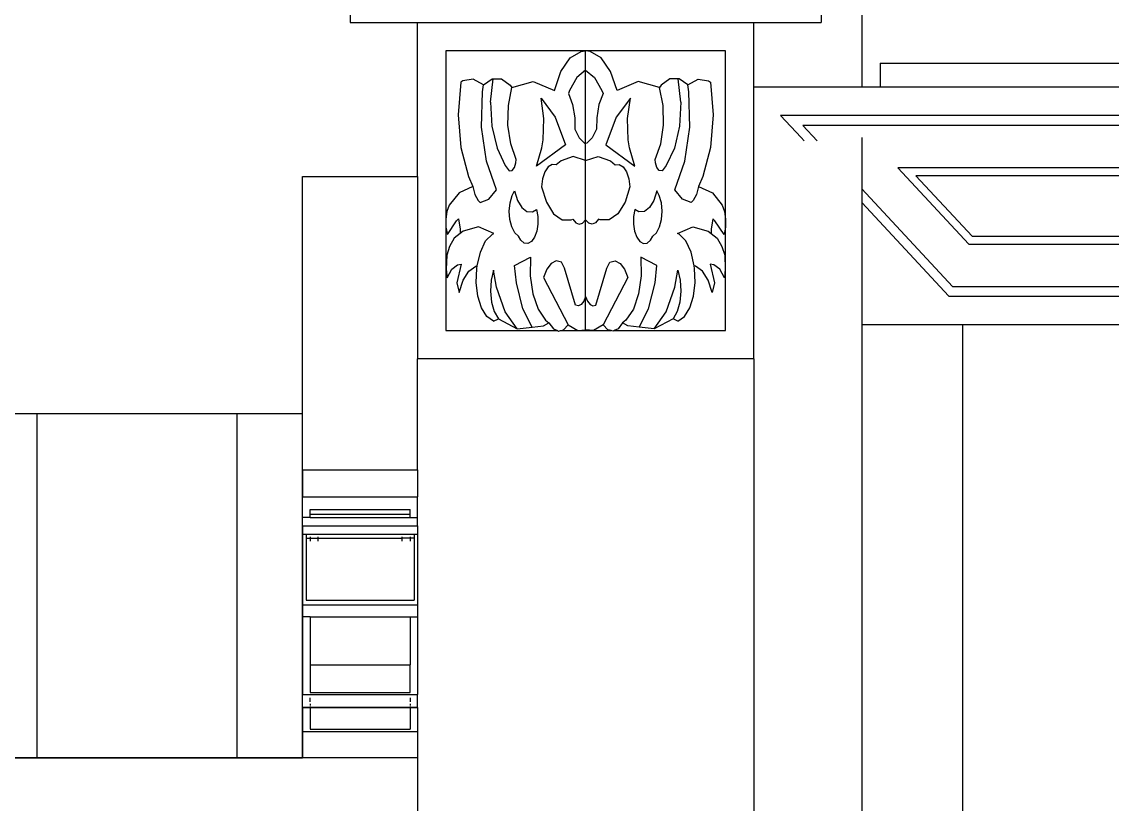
# Model space of a CAD drawing. Extents: x -24961 to 905641, y -154323 to 635957.
# Drawn here: x 430658 to 431954, y -111604 to -110673 of the extents above; entities that cross this region are included whole.
import ezdxf

# ---------------------------------------------------------------- set-up
doc = ezdxf.new("R2010")
doc.units = 0
doc.header["$LTSCALE"] = 1000
doc.header["$MEASUREMENT"] = 0
for name, color, linetype in [('SPACE', 7, 'Continuous'), ('WALL', 9, 'Continuous'), ('窗', 154, 'Continuous')]:
    doc.layers.add(name, color=color, linetype=linetype)

msp = doc.modelspace()

# ---------------------------------------------------------------- hatches: boundary and pattern name
at = {"layer": 'WALL'}
h = msp.add_hatch(dxfattribs=at)
h.set_pattern_fill('ANSI31', color=251, scale=150, angle=45)
h.set_pattern_definition([(90, (255564.15, 453306.1), (-238.125, 4e-14), [])])
h.paths.add_polyline_path([(405628.2, -102780.8), (405628.2, -102691.8), (405628.2, -102642.8), (405628.2, -102579.1), (405628.2, -102504.8), (405628.2, -102424.5), (405628.2, -102337.4), (405628.2, -102284.9), (405578.2, -102284.9), (405321.7, -102284.9), (405171.7, -102284.9), (404915.2, -102284.9), (404765.2, -102284.9), (404508.7, -102284.9), (404358.7, -102284.9), (404102.2, -102284.9), (403952.2, -102284.9), (403695.6, -102284.9), (403545.6, -102284.9), (403289.1, -102284.9), (403139.1, -102284.9), (402882.6, -102284.9), (402732.6, -102284.9), (402476.1, -102284.9), (402326.1, -102284.9), (402069.5, -102284.9), (401919.5, -102284.9), (401663, -102284.9), (401513, -102284.9), (401256.5, -102284.9), (401106.5, -102284.9), (400850, -102284.9), (400700, -102284.9), (400443.5, -102284.9), (400293.5, -102284.9), (400036.9, -102284.9), (399886.9, -102284.9), (399630.4, -102284.9), (399480.4, -102284.9), (399223.9, -102284.9), (399073.9, -102284.9), (398817.4, -102284.9), (398667.4, -102284.9), (398410.8, -102284.9), (398260.8, -102284.9), (398004.3, -102284.9), (397854.3, -102284.9), (397597.8, -102284.9), (397447.8, -102284.9), (397191.3, -102284.9), (397041.3, -102284.9), (396784.8, -102284.9), (396634.8, -102284.9), (396378.2, -102284.9), (396228.2, -102284.9), (396228.2, -102693.3), (396228.2, -102762.4), (396228.2, -102793.4), (396228.2, -102849.4), (396228.2, -102924.8), (396228.2, -103011.9), (396228.2, -103092.2), (396228.2, -103166.5), (396228.2, -103230.2), (396228.2, -103279.3), (396228.2, -103368.2), (396228.2, -103571.9), (405628.2, -103571.9)])
h.paths.add_polyline_path([(431128.2, -102780.8), (431128.2, -102691.8), (431128.2, -102642.8), (431128.2, -102579.1), (431128.2, -102504.8), (431128.2, -102424.5), (431128.2, -102337.4), (431128.2, -102284.5), (430978.2, -102284.5), (430629.2, -102284.5), (430479.2, -102284.5), (430130.2, -102284.5), (429980.2, -102284.5), (429631.2, -102284.5), (429481.2, -102284.5), (429132.2, -102284.5), (428982.2, -102284.5), (428633.2, -102284.5), (428483.2, -102284.5), (428134.2, -102284.5), (427984.2, -102284.5), (427635.2, -102284.5), (427485.2, -102284.5), (427136.2, -102284.5), (426986.2, -102284.5), (426637.2, -102284.5), (426487.2, -102284.5), (426138.2, -102284.5), (425988.2, -102284.5), (425639.2, -102284.5), (425489.2, -102284.5), (425140.2, -102284.5), (424990.2, -102284.5), (424641.2, -102284.5), (424491.2, -102284.5), (424142.2, -102284.5), (423992.2, -102284.5), (423643.2, -102284.5), (423493.2, -102284.5), (423144.2, -102284.5), (422994.2, -102284.5), (422645.2, -102284.5), (422495.2, -102284.5), (422146.2, -102284.5), (421996.2, -102284.5), (421647.2, -102284.5), (421497.2, -102284.5), (421148.2, -102284.5), (420998.2, -102284.5), (420649.2, -102284.5), (420499.2, -102284.5), (420150.2, -102284.5), (420000.2, -102284.5), (419651.2, -102284.5), (419501.2, -102284.5), (419152.2, -102284.5), (419002.2, -102284.5), (418653.2, -102284.5), (418503.2, -102284.5), (418154.2, -102284.5), (418004.2, -102284.5), (417655.2, -102284.5), (417505.2, -102284.5), (417156.2, -102284.5), (417006.2, -102284.5), (416657.2, -102284.5), (416507.2, -102284.5), (416158.2, -102284.5), (416008.2, -102284.5), (415659.2, -102284.5), (415509.2, -102284.5), (415160.2, -102284.5), (415010.2, -102284.5), (414661.2, -102284.5), (414511.2, -102284.5), (414162.2, -102284.5), (414012.2, -102284.5), (413663.2, -102284.5), (413513.2, -102284.5), (413164.2, -102284.5), (413014.2, -102284.5), (412665.2, -102284.5), (412515.2, -102284.5), (412166.2, -102284.5), (412016.2, -102284.5), (411667.2, -102284.5), (411517.2, -102284.5), (411168.2, -102284.5), (411018.2, -102284.5), (410669.2, -102284.5), (410519.2, -102284.5), (410170.2, -102284.5), (410020.2, -102284.5), (409671.2, -102284.5), (409521.2, -102284.5), (409172.2, -102284.5), (409022.2, -102284.5), (408673.2, -102284.5), (408523.2, -102284.5), (408174.2, -102284.5), (408024.2, -102284.5), (407675.2, -102284.5), (407525.2, -102284.5), (407176.2, -102284.5), (407026.2, -102284.5), (406677.2, -102284.5), (406527.2, -102284.5), (406178.2, -102284.5), (406028.2, -102284.5), (406028.2, -102337.4), (406028.2, -102424.5), (406028.2, -102504.8), (406028.2, -102579.1), (406028.2, -102642.8), (406028.2, -102691.8), (406028.2, -102780.8), (406028.2, -103335.4), (431128.2, -103335.4)])
h.paths.add_polyline_path([(437828.2, -103011.9), (437828.2, -102924.8), (437828.2, -102849.4), (437828.2, -102793.4), (437828.2, -102762.4), (437828.2, -102693.3), (437828.2, -102284.9), (437678.2, -102284.9), (437418.2, -102284.9), (437268.2, -102284.9), (437008.2, -102284.9), (436858.2, -102284.9), (436598.2, -102284.9), (436448.2, -102284.9), (436188.2, -102284.9), (436038.2, -102284.9), (435778.2, -102284.9), (435628.2, -102284.9), (435368.2, -102284.9), (435218.2, -102284.9), (434958.2, -102284.9), (434808.2, -102284.9), (434548.2, -102284.9), (434398.2, -102284.9), (434138.2, -102284.9), (433988.2, -102284.9), (433728.2, -102284.9), (433578.2, -102284.9), (433318.2, -102284.9), (433168.2, -102284.9), (432908.2, -102284.9), (432758.2, -102284.9), (432498.2, -102284.9), (432348.2, -102284.9), (432088.2, -102284.9), (431938.2, -102284.9), (431678.2, -102284.9), (431528.2, -102284.9), (431528.2, -102337.4), (431528.2, -102424.5), (431528.2, -102504.8), (431528.2, -102579.1), (431528.2, -102642.8), (431528.2, -102691.8), (431528.2, -102780.8), (431528.2, -103571.9), (437828.2, -103571.9), (437828.2, -103368.2), (437828.2, -103279.3), (437828.2, -103230.2), (437828.2, -103166.5), (437828.2, -103092.2)])
h.paths.add_polyline_path([(405610.6, -110854.4), (395817.7, -110854.4), (395722.7, -110854.4), (395712.3, -110859.6), (393422.4, -112004.5), (393688.7, -112004.5), (405610.6, -112004.5), (405610.6, -111973.2), (405610.6, -111944.4), (405610.6, -111836.8), (405610.6, -111738.4), (405610.6, -111718.8), (405610.6, -111694), (405610.6, -111662)])
h.paths.add_polyline_path([(438799.8, -111087.4), (438691.2, -111033.1), (431656.4, -111033.1), (431656.4, -111662), (431656.4, -111694), (431656.4, -111718.8), (431656.4, -111728.3), (431656.4, -111738.4), (431656.4, -111822.3), (431656.4, -111836.8), (431656.4, -111929), (431656.4, -111944.4), (431656.4, -111973.2), (431656.4, -112004.5), (440367.8, -112004.5), (440634, -112004.5)])
h = msp.add_hatch(dxfattribs=at)
h.set_pattern_fill('ANSI31', color=251, scale=150, angle=45)
h.set_pattern_definition([(90, (635939.46, 700114.28), (-238.125, 4e-14), [])])
h.paths.add_polyline_path([(406164.8, -111548.5), (430991.7, -111548.5), (430991.7, -111139.4), (406164.8, -111139.4)])

# ---------------------------------------------------------------- linework, layer by layer
for p, q in [((431656.4, -110622.8), (431656.4, -110750.6)), ((431048.2, -110634), (431048.2, -110673.8)), ((431608.2, -110634), (431608.2, -110673.8)), ((431048.2, -110673.8), (431128.2, -110673.8)), ((431128.2, -110856.9), (431128.2, -110673.8)), ((431128.2, -110673.8), (431528.2, -110673.8)), ((431528.2, -110673.8), (431608.2, -110673.8)), ((431528.2, -110750.6), (431528.2, -110673.8)), ((431161.9, -110707.4), (431161.9, -110907.6)), ((431328.2, -110707.4), (431161.9, -110707.4)), ((431309.8, -110715.8), (431322.8, -110708)), ((431322.8, -110708), (431328.2, -110707.4)), ((431333.7, -110708), (431328.2, -110707.4)), ((431328.2, -110730.5), (431328.2, -110707.4)), ((431494.6, -110707.4), (431328.2, -110707.4)), ((431346.7, -110715.8), (431333.7, -110708)), ((431494.6, -110907.6), (431494.6, -110707.4)), ((431298.8, -110731.9), (431309.8, -110715.8)), ((431357.7, -110731.9), (431346.7, -110715.8)), ((431678.2, -110721.9), (431678.2, -110750.6)), ((431291, -110754.7), (431298.8, -110731.9)), ((431328.2, -110730.5), (431317.6, -110739.2)), ((431328.2, -110730.5), (431338.8, -110739.2)), ((431328.2, -110817.8), (431328.2, -110730.5)), ((431365.5, -110754.7), (431357.7, -110731.9)), ((431179.7, -110744.7), (431176.5, -110783.5)), ((431182.2, -110743.2), (431179.7, -110744.7)), ((431194.6, -110741.1), (431182.2, -110743.2)), ((431206.7, -110748), (431194.6, -110741.1)), ((431205.7, -110756.2), (431206.7, -110748)), ((431206.7, -110748), (431217.1, -110740.5)), ((431215.2, -110768.4), (431218.2, -110740.5)), ((431217.1, -110740.5), (431218.2, -110740.5)), ((431218.2, -110740.5), (431228.1, -110740.6)), ((431228.1, -110740.6), (431238.5, -110748.4)), ((431238.5, -110748.4), (431240.4, -110750.8)), ((431240.4, -110750.8), (431265.8, -110743.8)), ((431265.8, -110743.8), (431291, -110754.7)), ((431317.6, -110739.2), (431309, -110754.5)), ((431338.8, -110739.2), (431347.5, -110754.5)), ((431390.6, -110743.8), (431365.5, -110754.7)), ((431416.1, -110750.8), (431390.6, -110743.8)), ((431418, -110748.4), (431416.1, -110750.8)), ((431428.3, -110740.6), (431418, -110748.4)), ((431438.3, -110740.5), (431428.3, -110740.6)), ((431441.3, -110768.4), (431438.3, -110740.5)), ((431439.4, -110740.5), (431438.3, -110740.5)), ((431449.8, -110748), (431439.4, -110740.5)), ((431449.8, -110748), (431461.8, -110741.1)), ((431450.8, -110756.2), (431449.8, -110748)), ((431461.8, -110741.1), (431474.3, -110743.2)), ((431474.3, -110743.2), (431476.7, -110744.7)), ((431476.7, -110744.7), (431480, -110783.5)), ((431204.5, -110798.2), (431205.7, -110756.2)), ((431236.3, -110772.5), (431240.4, -110750.8)), ((431309, -110754.5), (431307.6, -110758.2)), ((431307.6, -110758.2), (431312.6, -110771.3)), ((431348.9, -110758.2), (431343.9, -110771.3)), ((431347.5, -110754.5), (431348.9, -110758.2)), ((431420.2, -110772.5), (431416.1, -110750.8)), ((431452, -110798.2), (431450.8, -110756.2)), ((431656.4, -110750.6), (431528.2, -110750.6)), ((431528.2, -110810.6), (431528.2, -110750.6)), ((431678.2, -110750.6), (431656.4, -110750.6)), ((432678.2, -110750.6), (431678.2, -110750.6)), ((431215.2, -110768.4), (431216.7, -110797.1)), ((431235.8, -110795.7), (431236.3, -110772.5)), ((431278.4, -110787.9), (431275.1, -110763.5)), ((431275.1, -110763.5), (431292.1, -110786.3)), ((431312.6, -110771.3), (431315.2, -110787.2)), ((431343.9, -110771.3), (431341.3, -110787.2)), ((431381.4, -110763.5), (431364.4, -110786.3)), ((431378, -110787.9), (431381.4, -110763.5)), ((431420.6, -110795.7), (431420.2, -110772.5)), ((431441.3, -110768.4), (431439.7, -110797.1)), ((431176.5, -110783.5), (431179.7, -110822.4)), ((431277.7, -110813.2), (431278.4, -110787.9)), ((431292.1, -110786.3), (431304.4, -110819.2)), ((431315.2, -110787.2), (431315.4, -110800.5)), ((431341.3, -110787.2), (431341.1, -110800.5)), ((431364.4, -110786.3), (431352, -110819.2)), ((431378.8, -110813.2), (431378, -110787.9)), ((431480, -110783.5), (431476.8, -110822.4)), ((431559.9, -110784.4), (431584.3, -110810.6)), ((438760.7, -110784.4), (431559.9, -110784.4)), ((431210.3, -110838.6), (431204.5, -110798.2)), ((431216.7, -110797.1), (431222.8, -110823.2)), ((431239.1, -110817.9), (431235.8, -110795.7)), ((431315.4, -110800.5), (431320.4, -110810.9)), ((431341.1, -110800.5), (431336.1, -110810.9)), ((431417.4, -110817.9), (431420.6, -110795.7)), ((431439.7, -110797.1), (431433.7, -110823.2)), ((431446.2, -110838.6), (431452, -110798.2)), ((431586.4, -110796.2), (431603.6, -110814.6)), ((438734.2, -110796.2), (431586.4, -110796.2)), ((431276.2, -110822.9), (431277.7, -110813.2)), ((431320.4, -110810.9), (431326.8, -110817.1)), ((431336.1, -110810.9), (431329.6, -110817.1)), ((431380.3, -110822.9), (431378.8, -110813.2)), ((431528.2, -111073.8), (431528.2, -110810.6)), ((431584.3, -110810.6), (431588, -110814.6)), ((431656.4, -110810.6), (431656.4, -110871.4)), ((431179.7, -110822.4), (431188.9, -110856.9)), ((431222.8, -110823.2), (431232.6, -110843.9)), ((431245.7, -110836.8), (431239.1, -110817.9)), ((431304.4, -110819.2), (431269.9, -110844.7)), ((431269.9, -110844.7), (431276.2, -110822.9)), ((431326.8, -110817.1), (431328.2, -110817.8)), ((431329.6, -110817.1), (431328.2, -110817.8)), ((431328.2, -110838), (431328.2, -110817.8)), ((431352, -110819.2), (431386.6, -110844.7)), ((431386.6, -110844.7), (431380.3, -110822.9)), ((431410.7, -110836.8), (431417.4, -110817.9)), ((431433.7, -110823.2), (431423.9, -110843.9)), ((431476.8, -110822.4), (431467.5, -110856.9)), ((431222.2, -110872.8), (431210.3, -110838.6)), ((431245.3, -110840.6), (431245.7, -110836.8)), ((431298.9, -110838.1), (431293.3, -110842.9)), ((431313.5, -110833.1), (431298.9, -110838.1)), ((431328.2, -110838), (431313.5, -110833.1)), ((431328.2, -110838), (431342.9, -110833.1)), ((431328.2, -110908.5), (431328.2, -110838)), ((431342.9, -110833.1), (431357.6, -110838.1)), ((431357.6, -110838.1), (431363.1, -110842.9)), ((431411.1, -110840.6), (431410.7, -110836.8)), ((431434.3, -110872.8), (431446.2, -110838.6)), ((431232.6, -110843.9), (431237.4, -110850.2)), ((431237.4, -110850.2), (431240.7, -110849.7)), ((431240.7, -110849.7), (431243.5, -110846.3)), ((431243.5, -110846.3), (431245.3, -110840.6)), ((431279.8, -110851.3), (431277, -110859.5)), ((431283.8, -110845.5), (431279.8, -110851.3)), ((431288.5, -110842.6), (431283.8, -110845.5)), ((431293.3, -110842.9), (431288.5, -110842.6)), ((431363.1, -110842.9), (431368, -110842.6)), ((431368, -110842.6), (431372.7, -110845.5)), ((431372.7, -110845.5), (431376.7, -110851.3)), ((431376.7, -110851.3), (431379.5, -110859.5)), ((431413, -110846.3), (431411.1, -110840.6)), ((431415.8, -110849.7), (431413, -110846.3)), ((431419.1, -110850.2), (431415.8, -110849.7)), ((431423.9, -110843.9), (431419.1, -110850.2)), ((438621.3, -110846.4), (431699.3, -110846.4)), ((431699.3, -110846.4), (431783.9, -110937.3)), ((430991.7, -111206), (430991.7, -110856.9)), ((431128.2, -110856.9), (431128.2, -111073.8)), ((431188.9, -110856.9), (431194.1, -110868.6)), ((431277, -110859.5), (431275.6, -110869.1)), ((431379.5, -110859.5), (431380.9, -110869.1)), ((431467.5, -110856.9), (431462.4, -110868.6)), ((431720.9, -110856), (431787.6, -110927.7)), ((438599.6, -110856), (431720.9, -110856)), ((431177.6, -110876.4), (431165.9, -110890.8)), ((431194.1, -110868.6), (431177.6, -110876.4)), ((431194.1, -110868.6), (431196.4, -110878.4)), ((431196.4, -110878.4), (431200.3, -110885.6)), ((431213.1, -110883.9), (431222.2, -110872.8)), ((431238.3, -110888.1), (431240.8, -110879.4)), ((431240.8, -110879.4), (431243.7, -110874)), ((431243.7, -110874), (431247.2, -110885.3)), ((431275.6, -110869.1), (431281.5, -110887.6)), ((431380.9, -110869.1), (431375, -110887.6)), ((431412.8, -110874), (431409.3, -110885.3)), ((431415.7, -110879.4), (431412.8, -110874)), ((431418.2, -110888.1), (431415.7, -110879.4)), ((431443.3, -110883.9), (431434.3, -110872.8)), ((431460.1, -110878.4), (431456.2, -110885.6)), ((431462.4, -110868.6), (431460.1, -110878.4)), ((431462.4, -110868.6), (431478.9, -110876.4)), ((431478.9, -110876.4), (431490.6, -110890.8)), ((431656.4, -110871.4), (431764.5, -110987.6)), ((431656.4, -110871.4), (431656.4, -110888)), ((431165.9, -110890.8), (431163.2, -110898.5)), ((431200.3, -110885.6), (431202.7, -110887.8)), ((431202.7, -110887.8), (431213.1, -110883.9)), ((431237.4, -110898), (431238.3, -110888.1)), ((431247.2, -110885.3), (431252.2, -110893.8)), ((431281.5, -110887.6), (431290, -110901.2)), ((431375, -110887.6), (431366.5, -110901.2)), ((431409.3, -110885.3), (431404.3, -110893.8)), ((431419.1, -110898), (431418.2, -110888.1)), ((431453.7, -110887.8), (431443.3, -110883.9)), ((431456.2, -110885.6), (431453.7, -110887.8)), ((431490.6, -110890.8), (431493.3, -110898.5)), ((431656.4, -110888), (431760, -110999.3)), ((431656.4, -110888), (431656.4, -111033.1)), ((431163.2, -110898.5), (431161.9, -110907.6)), ((431238.1, -110908), (431237.4, -110898)), ((431252.2, -110893.8), (431258.3, -110898.5)), ((431258.3, -110898.5), (431264.9, -110898.9)), ((431264.9, -110898.9), (431269.9, -110896.1)), ((431269.9, -110896.1), (431271.4, -110904.6)), ((431271.4, -110904.6), (431271.4, -110913.5)), ((431290, -110901.2), (431300.2, -110908.4)), ((431366.5, -110901.2), (431356.3, -110908.4)), ((431385.1, -110904.6), (431385, -110913.5)), ((431386.6, -110896.1), (431385.1, -110904.6)), ((431391.6, -110898.9), (431386.6, -110896.1)), ((431398.2, -110898.5), (431391.6, -110898.9)), ((431404.3, -110893.8), (431398.2, -110898.5)), ((431418.4, -110908), (431419.1, -110898)), ((431493.3, -110898.5), (431494.6, -110907.6)), ((431161.9, -110907.6), (431162.1, -110917.1)), ((431161.9, -110907.6), (431161.9, -111040.1)), ((431162.1, -110917.1), (431163.8, -110925.9)), ((431163.8, -110925.9), (431174.7, -110909.6)), ((431174.7, -110909.6), (431177.1, -110907.4)), ((431177.1, -110907.4), (431178.9, -110919.5)), ((431200.9, -110916.8), (431182.5, -110922)), ((431219, -110924.5), (431200.9, -110916.8)), ((431240.3, -110916.9), (431238.1, -110908)), ((431243.9, -110923.8), (431240.3, -110916.9)), ((431271.4, -110913.5), (431270.1, -110922.1)), ((431300.2, -110908.4), (431311, -110908.6)), ((431311, -110908.6), (431313.1, -110907.8)), ((431313.1, -110907.8), (431316.6, -110912)), ((431316.6, -110912), (431320.6, -110913.6)), ((431320.6, -110913.6), (431324.6, -110912.3)), ((431324.6, -110912.3), (431328.2, -110908.5)), ((431331.8, -110912.3), (431328.2, -110908.5)), ((431328.2, -110999.5), (431328.2, -110908.5)), ((431335.9, -110913.6), (431331.8, -110912.3)), ((431339.9, -110912), (431335.9, -110913.6)), ((431343.4, -110907.8), (431339.9, -110912)), ((431345.5, -110908.6), (431343.4, -110907.8)), ((431356.3, -110908.4), (431345.5, -110908.6)), ((431385, -110913.5), (431386.4, -110922.1)), ((431412.6, -110923.8), (431416.1, -110916.9)), ((431416.1, -110916.9), (431418.4, -110908)), ((431437.4, -110924.5), (431455.6, -110916.8)), ((431455.6, -110916.8), (431474, -110922)), ((431479.3, -110907.4), (431477.6, -110919.5)), ((431481.8, -110909.6), (431479.3, -110907.4)), ((431492.7, -110925.9), (431481.8, -110909.6)), ((431494.4, -110917.1), (431492.7, -110925.9)), ((431494.6, -110907.6), (431494.4, -110917.1)), ((431494.6, -111040.1), (431494.6, -110907.6)), ((431171.9, -110930.1), (431166.2, -110940)), ((431179, -110924.6), (431171.9, -110930.1)), ((431178.9, -110919.5), (431179, -110924.6)), ((431182.5, -110922), (431179, -110924.6)), ((431209.3, -110933.6), (431217.3, -110925.5)), ((431217.3, -110925.5), (431219, -110924.5)), ((431248.4, -110927.9), (431243.9, -110923.8)), ((431251.1, -110932.5), (431248.4, -110927.9)), ((431267.4, -110929.2), (431263.8, -110934.2)), ((431270.1, -110922.1), (431267.4, -110929.2)), ((431386.4, -110922.1), (431389.1, -110929.2)), ((431389.1, -110929.2), (431392.7, -110934.2)), ((431405.4, -110932.5), (431408.1, -110927.9)), ((431408.1, -110927.9), (431412.6, -110923.8)), ((431439.2, -110925.5), (431437.4, -110924.5)), ((431447.2, -110933.6), (431439.2, -110925.5)), ((431474, -110922), (431477.5, -110924.6)), ((431477.6, -110919.5), (431477.5, -110924.6)), ((431477.5, -110924.6), (431484.5, -110930.1)), ((431484.5, -110930.1), (431490.3, -110940)), ((431787.6, -110927.7), (438532.9, -110927.7)), ((431166.2, -110940), (431163, -110950.5)), ((431203, -110946.7), (431209.3, -110933.6)), ((431255.2, -110936), (431251.1, -110932.5)), ((431259.5, -110936.6), (431255.2, -110936)), ((431263.8, -110934.2), (431259.5, -110936.6)), ((431392.7, -110934.2), (431396.9, -110936.6)), ((431396.9, -110936.6), (431401.3, -110936)), ((431401.3, -110936), (431405.4, -110932.5)), ((431453.5, -110946.7), (431447.2, -110933.6)), ((431490.3, -110940), (431493.5, -110950.5)), ((431783.9, -110937.3), (438536.6, -110937.3)), ((431163, -110950.5), (431162.3, -110967.3)), ((431199.2, -110963.3), (431203, -110946.7)), ((431243.7, -110962.7), (431262.6, -110952.9)), ((431262.6, -110952.9), (431262.1, -110975.2)), ((431393.9, -110952.9), (431394.4, -110975.2)), ((431412.8, -110962.7), (431393.9, -110952.9)), ((431457.3, -110963.3), (431453.5, -110946.7)), ((431493.5, -110950.5), (431494.1, -110967.3)), ((431162.3, -110967.3), (431163.4, -110977.3)), ((431163.4, -110977.3), (431168.9, -110967.3)), ((431168.9, -110967.3), (431175.8, -110961.8)), ((431180.3, -110961), (431175.2, -110983.4)), ((431175.8, -110961.8), (431180.3, -110961)), ((431182.5, -110980.1), (431189.3, -110969.4)), ((431189.3, -110969.4), (431197.5, -110963.7)), ((431197.5, -110963.7), (431199.2, -110963.3)), ((431198, -110983.1), (431198.7, -110966.5)), ((431198.7, -110966.5), (431199.2, -110963.3)), ((431218.7, -110968.4), (431215.8, -110980.2)), ((431222.3, -110988.6), (431218.7, -110968.4)), ((431245.8, -110983.2), (431243.7, -110962.7)), ((431282, -110967.1), (431278.2, -110977.2)), ((431287.3, -110960.2), (431282, -110967.1)), ((431293.3, -110957.3), (431287.3, -110960.2)), ((431299.5, -110958.7), (431293.3, -110957.3)), ((431303, -110966.1), (431299.5, -110958.7)), ((431316, -111009.9), (431303, -110966.1)), ((431340.4, -111009.9), (431353.5, -110966.1)), ((431353.5, -110966.1), (431357, -110958.7)), ((431357, -110958.7), (431363.2, -110957.3)), ((431363.2, -110957.3), (431369.2, -110960.2)), ((431369.2, -110960.2), (431374.5, -110967.1)), ((431374.5, -110967.1), (431378.3, -110977.2)), ((431410.7, -110983.2), (431412.8, -110962.7)), ((431434.2, -110988.6), (431437.8, -110968.4)), ((431437.8, -110968.4), (431440.6, -110980.2)), ((431459, -110963.7), (431457.3, -110963.3)), ((431457.7, -110966.5), (431457.3, -110963.3)), ((431458.5, -110983.1), (431457.7, -110966.5)), ((431467.1, -110969.4), (431459, -110963.7)), ((431474, -110980.1), (431467.1, -110969.4)), ((431480.7, -110961.8), (431476.2, -110961)), ((431476.2, -110961), (431481.3, -110983.4)), ((431487.6, -110967.3), (431480.7, -110961.8)), ((431493.1, -110977.3), (431487.6, -110967.3)), ((431494.1, -110967.3), (431493.1, -110977.3)), ((431177.7, -110994.9), (431182.5, -110980.1)), ((431199.9, -110999.3), (431198, -110983.1)), ((431215.8, -110980.2), (431215, -110993.2)), ((431262.1, -110975.2), (431265.2, -110996.6)), ((431278.2, -110977.2), (431307.5, -111033.4)), ((431378.3, -110977.2), (431349, -111033.4)), ((431394.4, -110975.2), (431391.2, -110996.6)), ((431440.6, -110980.2), (431441.5, -110993.2)), ((431456.6, -110999.3), (431458.5, -110983.1)), ((431478.7, -110994.9), (431474, -110980.1)), ((431175.2, -110983.4), (431177.7, -110994.9)), ((431215, -110993.2), (431216.3, -111006.2)), ((431232.5, -111017.7), (431222.3, -110988.6)), ((431253.6, -111014.2), (431245.8, -110983.2)), ((431402.9, -111014.2), (431410.7, -110983.2)), ((431424, -111017.7), (431434.2, -110988.6)), ((431441.5, -110993.2), (431440.2, -111006.2)), ((431481.3, -110983.4), (431478.7, -110994.9)), ((431764.5, -110987.6), (438556, -110987.6)), ((431204.4, -111013.3), (431199.9, -110999.3)), ((431216.3, -111006.2), (431219.5, -111017.5)), ((431265.2, -110996.6), (431271.6, -111014.8)), ((431323, -111009), (431319.6, -111010.7)), ((431326, -111005.2), (431323, -111009)), ((431328.2, -110999.5), (431326, -111005.2)), ((431328.2, -110999.5), (431330.5, -111005.2)), ((431328.2, -111039.3), (431328.2, -110999.5)), ((431330.5, -111005.2), (431333.5, -111009)), ((431333.5, -111009), (431336.9, -111010.7)), ((431391.2, -110996.6), (431384.9, -111014.8)), ((431440.2, -111006.2), (431437, -111017.5)), ((431452.1, -111013.3), (431456.6, -110999.3)), ((431760, -110999.3), (438560.6, -110999.3)), ((431210.8, -111023.5), (431204.4, -111013.3)), ((431219.5, -111017.5), (431224.4, -111026.1)), ((431246.8, -111037.9), (431232.5, -111017.7)), ((431264.5, -111036), (431253.6, -111014.2)), ((431271.6, -111014.8), (431280.5, -111027.8)), ((431319.6, -111010.7), (431316, -111009.9)), ((431336.9, -111010.7), (431340.4, -111009.9)), ((431384.9, -111014.8), (431376, -111027.8)), ((431392, -111036), (431402.9, -111014.2)), ((431409.6, -111037.9), (431424, -111017.7)), ((431437, -111017.5), (431432.1, -111026.1)), ((431445.7, -111023.5), (431452.1, -111013.3)), ((431218.5, -111028.8), (431210.8, -111023.5)), ((431218.5, -111028.8), (431224.4, -111026.1)), ((431224.4, -111026.1), (431246.8, -111037.9)), ((431264.5, -111036), (431278.2, -111034.5)), ((431278.2, -111034.5), (431284.6, -111031.1)), ((431280.5, -111027.8), (431284.6, -111031.1)), ((431284.6, -111031.1), (431289.8, -111037.9)), ((431302, -111039.1), (431307.5, -111033.4)), ((431307.5, -111033.4), (431318.8, -111039.9)), ((431349, -111033.4), (431337.6, -111039.9)), ((431354.5, -111039.1), (431349, -111033.4)), ((431371.9, -111031.1), (431366.7, -111037.9)), ((431376, -111027.8), (431371.9, -111031.1)), ((431378.2, -111034.5), (431371.9, -111031.1)), ((431392, -111036), (431378.2, -111034.5)), ((431432.1, -111026.1), (431409.6, -111037.9)), ((431437.9, -111028.8), (431432.1, -111026.1)), ((431437.9, -111028.8), (431445.7, -111023.5)), ((431656.4, -111033.1), (438691.2, -111033.1)), ((431656.4, -111033.1), (431656.4, -111662)), ((431161.9, -111040.1), (431294.6, -111040.1)), ((431246.8, -111037.9), (431264.5, -111036)), ((431289.8, -111037.9), (431294.6, -111040.1)), ((431294.6, -111040.1), (431295.8, -111040.7)), ((431295.8, -111040.7), (431298.1, -111040.1)), ((431298.1, -111040.1), (431302, -111039.1)), ((431298.1, -111040.1), (431358.4, -111040.1)), ((431318.8, -111039.9), (431328.2, -111039.3)), ((431337.6, -111039.9), (431328.2, -111039.3)), ((431358.4, -111040.1), (431354.5, -111039.1)), ((431360.6, -111040.7), (431358.4, -111040.1)), ((431361.9, -111040.1), (431360.6, -111040.7)), ((431366.7, -111037.9), (431361.9, -111040.1)), ((431361.9, -111040.1), (431494.6, -111040.1)), ((431409.6, -111037.9), (431392, -111036)), ((431528.2, -111073.8), (431128.2, -111073.8)), ((431128.2, -111206), (431128.2, -111073.8)), ((431528.2, -111073.8), (431528.2, -111662)), ((430991.7, -111206), (431128.2, -111206)), ((430991.7, -111206), (430991.7, -111238)), ((431128.2, -111206), (431128.2, -111238)), ((430991.7, -111238), (431128.2, -111238)), ((430991.7, -111262.7), (430991.7, -111238)), ((431128.2, -111262.7), (431128.2, -111238)), ((431000.5, -111258.5), (431000.5, -111253)), ((431000.5, -111253), (431119.5, -111253)), ((431119.5, -111258.5), (431119.5, -111253)), ((431000.5, -111262.7), (430991.7, -111262.7)), ((430991.7, -111272.3), (430991.7, -111262.7)), ((431000.5, -111262.7), (431000.5, -111258.5)), ((431000.5, -111258.5), (431119.5, -111258.5)), ((431000.5, -111262.7), (431119.5, -111262.7)), ((431119.5, -111262.7), (431119.5, -111258.5)), ((431119.5, -111262.7), (431128.2, -111262.7)), ((431128.2, -111272.3), (431128.2, -111262.7)), ((430991.7, -111272.3), (431128.2, -111272.3)), ((430991.7, -111272.3), (430991.7, -111282.3)), ((431128.2, -111272.3), (431128.2, -111282.3)), ((430991.7, -111282.3), (430995.7, -111282.3)), ((430991.7, -111282.3), (430991.7, -111366.3)), ((430995.7, -111282.3), (431124.3, -111282.3)), ((430995.7, -111282.3), (430995.7, -111287.3)), ((430995.7, -111287.3), (431000.5, -111287.3)), ((430995.7, -111287.3), (430995.7, -111360.7)), ((431000.5, -111285.7), (431000.5, -111287.3)), ((431000.5, -111287.3), (431000.5, -111290.8)), ((431000.5, -111287.3), (431010, -111287.3)), ((431010, -111287.3), (431010, -111285.7)), ((431010, -111290.8), (431010, -111287.3)), ((431010, -111287.3), (431110, -111287.3)), ((431110, -111287.3), (431110, -111285.7)), ((431110, -111290.8), (431110, -111287.3)), ((431119.5, -111287.3), (431110, -111287.3)), ((431119.5, -111285.7), (431119.5, -111287.3)), ((431119.5, -111287.3), (431119.5, -111290.8)), ((431124.3, -111287.3), (431119.5, -111287.3)), ((431124.3, -111282.3), (431128.2, -111282.3)), ((431124.3, -111282.3), (431124.3, -111287.3)), ((431124.3, -111287.3), (431124.3, -111360.7)), ((431128.2, -111282.3), (431128.2, -111366.3)), ((430991.7, -111366.3), (430991.7, -111380.8)), ((430991.7, -111366.3), (431128.2, -111366.3)), ((430995.7, -111360.7), (431124.3, -111360.7)), ((431128.2, -111366.3), (431128.2, -111380.8)), ((431000.5, -111380.8), (430991.7, -111380.8)), ((430991.7, -111380.8), (430991.7, -111473)), ((431000.5, -111380.8), (431119.5, -111380.8)), ((431000.5, -111380.8), (431000.5, -111437.7)), ((431119.5, -111380.8), (431119.5, -111437.7)), ((431119.5, -111380.8), (431128.2, -111380.8)), ((431128.2, -111380.8), (431128.2, -111473)), ((431000.5, -111437.7), (431119.5, -111437.7)), ((431000.5, -111437.7), (431000.5, -111470.8)), ((431119.5, -111470.8), (431119.5, -111437.7)), ((430991.7, -111473), (431128.2, -111473)), ((430991.7, -111488.3), (430991.7, -111473)), ((431000.5, -111470.8), (431119.5, -111470.8)), ((431128.2, -111488.3), (431128.2, -111473)), ((430991.7, -111488.4), (430991.7, -111488.3)), ((430991.7, -111488.3), (431000.5, -111488.3)), ((430991.7, -111488.4), (431000.5, -111488.4)), ((430991.7, -111488.4), (430991.7, -111517.1)), ((431000.5, -111482), (431000.5, -111477.2)), ((431000.5, -111484.1), (431000.5, -111486)), ((431000.5, -111487.3), (431000.5, -111488.3)), ((431000.5, -111488.3), (431000.5, -111488.4)), ((431000.5, -111488.3), (431119.5, -111488.3)), ((431000.5, -111488.4), (431000.5, -111514.3)), ((431000.5, -111488.4), (431119.5, -111488.4)), ((431119.5, -111477.2), (431119.5, -111482)), ((431119.5, -111484.1), (431119.5, -111486)), ((431119.5, -111487.3), (431119.5, -111488.3)), ((431119.5, -111488.3), (431119.5, -111488.4)), ((431119.5, -111488.3), (431128.2, -111488.3)), ((431119.5, -111488.4), (431119.5, -111514.3)), ((431119.5, -111488.4), (431128.2, -111488.4)), ((431128.2, -111488.4), (431128.2, -111488.3)), ((431128.2, -111488.4), (431128.2, -111517.1)), ((431000.5, -111514.3), (431119.5, -111514.3)), ((430991.7, -111517.1), (430991.7, -111548.5)), ((430991.7, -111517.1), (431128.2, -111517.1)), ((431128.2, -111517.1), (431128.2, -111548.5)), ((430991.7, -111548.5), (406164.8, -111548.5)), ((431128.2, -111548.5), (430991.7, -111548.5)), ((431128.2, -111548.5), (431128.2, -111708.5))]:
    msp.add_line(p, q)
msp.add_lwpolyline([(406164.8, -111548.5), (430991.7, -111548.5), (430991.7, -111139.4), (406164.8, -111139.4)], close=True)
at = {"layer": 'SPACE'}
msp.add_line((430991.7, -110856.9), (431128.2, -110856.9), dxfattribs=at)
at = {"layer": '窗'}
msp.add_line((431678.2, -110721.9), (432678.2, -110721.9), dxfattribs=at)

doc.saveas('drawing.dxf')
